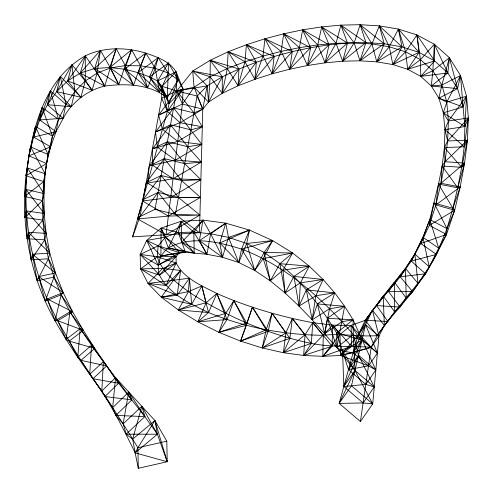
<?xml version="1.0" encoding="UTF-8"?>
<svg xmlns="http://www.w3.org/2000/svg" width="493" height="493" viewBox="0 0 493 493"><rect width="100%" height="100%" fill="white"/><g stroke="black" fill="none" stroke-linecap="round" stroke-linejoin="round"><path stroke-width="0.74" d="M166.03 234.779L199.93 215.053L178.472 197.49L161.205 175.502L146.181 182.774L147.512 183.057L173.049 178.756L201.354 162.092L184.678 163.664L164.305 158.592L146.181 182.774L142.545 200.99L170.707 197.434L200.879 179.748L173.049 178.756L152.479 165.124L152.392 148.948L167.41 141.682L184.678 163.664L200.879 179.748L181.572 180.574L161.205 175.502L143.081 199.683L137.572 218.923L166.03 234.779L182.404 104.06L183.1 89.116L178.102 79.73L168.255 73.032L155.215 68.311L140.487 65.797L125.222 65.624L110.475 67.954L97.121 73.063L85.252 81.006L74.868 91.519L65.945 104.35L58.476 119.294L52.474 136.167L48.037 154.506L46.515 163.54L43.797 181.578L42.546 200.546L42.836 220.118L44.764 239.795L48.45 258.8L53.94 277.121L61.169 294.789L69.988 311.859L80.254 328.658L91.525 345.254L103.382 361.579L115.565 377.663L154.907 420.535L166.8 441.173L167.213 461.731L138.299 468.307L137.88 447.755C126.381 428.497 114.006 409.794 101.817 390.974C85.129 368.333 68.872 345.297 55.068 320.758C30.32 276.992 20.651 225.634 25.993 175.773C31.651 131.317 43.162 79.632 85.326 55.82C104.196 46.786 126.035 47.137 145.768 53.084C157.045 57.151 169.469 60.91 176.05 71.793L178.102 79.73L169.019 103.666L167.386 111.332L132.605 236.856L199.455 232.708L202.777 109.132L207.152 85.887L222.3 76.816L238.945 69.008L256.323 62.26L274.151 56.467L292.275 51.599L310.596 47.685L329.041 44.789L347.528 43.045L365.954 42.62L384.183 43.772L401.998 46.872L419.019 52.394L434.629 60.929L447.847 73.007L457.572 88.611L463.063 106.919L464.911 126.541L464.227 146.785L461.682 167.324L457.707 187.802L452.864 208.28L446.985 228.616L436.49 254.406L425.521 273.825L412.672 291.683L384.337 325.485L377.182 335.628L371.186 347.282L360.42 421.515L339.178 403.391L357.77 335.838L365.245 320.314L383.227 296.028L405.474 268.389L414.86 254.049L422.951 237.312L429.785 219.558L438.511 184.117L442.135 165.981L444.409 147.567L444.963 129.622L443.318 112.835L438.887 98.175L431.283 85.973L420.732 76.36L407.699 69.303L392.847 64.571L376.788 61.841L359.958 60.805L342.653 61.2L325.084 62.821L307.398 65.52L289.711 69.199L272.154 73.802L254.869 79.318L238.082 85.782L222.226 93.313L208.545 102.051L202.777 109.132L180.068 122.732L155.492 132.038L157.452 147.191L175.391 160.083L201.354 162.092L187.784 146.754L170.516 124.772L155.492 132.038L173.616 107.862L193.989 112.934L202.777 109.132L194.082 87.224L192.689 71.06L210.215 60.257L228.148 51.796L246.42 44.727L264.957 38.768L283.709 33.801L302.64 29.833L321.719 26.899L340.903 25.131L360.143 24.693L379.351 25.87L398.381 29.081L416.924 34.929L434.345 44.222L449.425 57.761L460.511 75.521L466.532 96.221L468.35 117.932L467.438 140.185L464.585 163.066L460.191 186.976L454.682 210.234L446.51 234.446L436.49 254.406L425.521 273.825L394.683 311.964L384.337 325.485L378.951 336.146L371.186 347.282L353.124 352.729L340.515 355.465L322.804 356.328L303.682 355.465L283.395 352.723L262.233 347.947L240.566 341.113L218.886 332.319L197.841 321.812L178.3 309.961L161.279 297.187L148.029 283.457L140.591 268.882L140.16 254.437L146.698 240.424L161.1 228.123L181.196 221.271L202.999 220.118L225.751 223.163L249.489 230.071L272.604 240.572L292.632 253.026L309.259 266.165L323.094 279.494L334.735 292.867L344.632 306.282L353.08 319.815L375.826 370.015L365.806 384.398L343.831 386.506L342.561 351.269L336.83 347.608L312.168 319.809L299.029 306.147L285.102 293.008L270.281 280.856L254.708 270.417L238.748 262.504L222.485 257.254L206.98 254.296L185.479 252.317L179.637 252.681L160.891 255.966L146.698 240.424L165.445 237.133L178.275 232.523L193.841 232.074L210.622 233.787L228.481 237.416L246.697 243.474L264.112 252.404L279.932 263.681L293.933 276.388L306.313 289.902L317.369 303.91L327.383 318.268L336.639 332.917L348.477 369.614L365.806 384.398L374.267 386.95L363.113 402.954L339.178 403.391L354.985 370.496L353.271 334.5L353.08 319.815L327.383 318.268L324.696 333.693L341.939 321.707L353.08 319.815L336.639 332.917L336.83 347.608L354.985 370.496L372.708 403.878L360.42 421.515M371.186 347.282L351.09 325.392L332.609 325.152L332.122 346.203L303.682 355.465L305.044 334.722L292.331 318.503L285.835 332.874L283.395 352.723L305.044 334.722L312.728 322.656L332.609 325.152L340.01 334.464L340.515 355.465L371.186 347.282L357.77 335.838L365.535 324.702L377.391 353.08L362.016 339.967L342.561 351.269L354.985 370.496L374.267 386.95L358.503 355.231L343.831 386.506L363.113 402.954L372.708 403.878L378.951 336.146L372.394 310.171L357.77 335.838L340.515 355.465L368.493 365.843L375.826 370.015L358.503 355.231L353.271 334.5C322.576 298.74 286.248 265.924 241.539 249.094C218.202 241.835 190.994 235.321 168.298 247.917C159.923 254.326 156.016 265.006 159.51 275.143C169.222 294.352 190.101 303.639 208.545 312.531C227.088 320.271 246.432 325.873 266.14 329.762C285.003 333.169 304.113 335.203 323.291 335.277C341.279 333.213 359.163 336.996 377.182 335.628L378.951 336.146L365.535 324.702L372.394 310.171L384.337 325.485L383.227 296.028L365.245 320.314L351.09 325.392L340.01 334.464L322.804 356.328L323.291 335.277L312.728 322.656C279.808 316.555 247.504 306.917 216.815 293.501C201.988 285.7 184.105 278.859 176.155 263.015L176.05 256.508L179.637 252.681L165.445 237.133L161.1 228.123L178.275 232.523L194.193 253.057L168.298 247.917L161.1 228.123L160.891 255.966L185.479 252.317L178.275 232.523L181.196 221.271L193.841 232.074L206.98 254.296L210.622 233.787L202.999 220.118L181.547 242.26L194.193 253.057L193.841 232.074L202.999 220.118L199.363 240.627L206.98 254.296L181.547 242.26L181.196 221.271L168.298 247.917L185.479 252.317L165.445 237.133L158.173 245.847L140.16 254.437L159.51 275.143L176.155 263.015L157.242 256.754L140.16 254.437L158.037 265.098L176.05 256.508L158.173 245.847L146.698 240.424L158.037 265.098L179.637 252.681L158.173 245.847L157.242 256.754C162.129 272.37 175.89 282.261 188.437 291.603C206.752 303.947 226.386 314.14 246.605 322.977C267.526 331.74 289.114 338.919 311.366 343.405C331.105 347.442 351.226 345.803 371.186 347.282L377.391 353.08L368.493 365.843L348.477 369.614L362.016 339.967L353.271 334.5L336.83 347.608L327.383 318.268L344.632 306.282L336.83 347.608M132.605 236.856L139.975 216.593L161.704 98.218L161.963 86.343L157.587 80.988L149.49 76.902L138.176 72.668L124.649 69.223L109.828 67.51L94.638 68.515L80.31 73.069L67.664 80.932L56.72 91.612L47.42 104.713L39.705 119.935L33.555 137.06L28.97 155.837L46.515 163.54L43.797 181.578L44.21 213.494L46.108 233.349L49.805 253.168L55.499 272.968L63.196 292.589L72.631 311.786L83.342 330.372L94.779 348.397L118.628 383.246L144.905 416.591L157.396 434.228L167.213 461.731L135.144 452.851C122.714 427.326 109.76 401.684 92.937 378.741C80.1 360.106 68.681 340.478 57.712 320.684C29.007 268.007 19.338 205.723 30.492 146.803L48.037 154.506L45.183 173.776L43.914 193.552L42.546 200.546L44.21 213.494L42.836 220.118L46.108 233.349L44.764 239.795L31.016 259.866L48.45 258.8L55.499 272.968L45.251 301.155L61.169 294.789L63.196 292.589L53.94 277.121L37.123 280.751L32.372 254.234L49.805 253.168L48.45 258.8L37.123 280.751L38.688 276.604L55.499 272.968L32.372 254.234L31.016 259.866L28.354 232.302L46.108 233.349L26.332 210.912L24.958 217.536L42.836 220.118L27.016 238.748L44.764 239.795L49.805 253.168L28.354 232.302L27.016 238.748L26.332 210.912L44.21 213.494L26.012 189.454L24.65 196.448L42.546 200.546L24.958 217.536L26.012 189.454L43.914 193.552L27.38 167.971L25.993 175.773L43.797 181.578L24.65 196.448L27.38 167.971L45.183 173.776L30.492 146.803L25.993 175.773L46.515 163.54L50.625 146.809L52.474 136.167C60.023 127.212 63.061 115.344 71.238 106.698C80.069 96.622 91.581 89.134 104.707 86.096C125.758 83.237 149.909 84.124 167.275 97.737L169.019 103.666L183.1 89.116L176.05 71.793L157.587 80.988L169.019 103.666L161.963 86.343L176.05 71.793L176.722 90.946L154.993 209.328L139.975 216.593L137.572 218.923L168.372 216.107L199.93 215.053L175.366 214.4L154.993 209.328M199.455 232.708L175.366 214.4L197.095 96.018L207.152 85.887L192.689 71.06L176.722 90.946L158.598 115.128L162.419 129.265L177.726 141.411L201.828 144.437L173.616 107.862L158.598 115.128L182.404 104.06L194.082 87.224L210.135 76.754L227.285 68.57L244.966 61.785L262.96 56.103L281.146 51.408L299.442 47.673L317.763 44.931L336.035 43.285L354.147 42.879L371.956 43.939L389.236 46.78L405.597 51.839L420.443 59.653L432.86 70.727L441.833 85.086L446.781 102.137L448.402 121.019L447.619 140.973L445.037 161.722L441.001 183.291L435.867 204.959L429.311 225.387L420.739 243.542L411.224 261.08L400.18 276.758L376.492 305.574L365.245 320.314L377.182 335.628L394.683 311.964L400.026 307.102L406.207 298.068L412.672 291.683L429.156 266.787L438.708 248.176L446.51 234.446L446.985 228.616L454.682 210.234L452.864 208.28L438.511 184.117L441.001 183.291L464.585 163.066L445.037 161.722L442.135 165.981L441.001 183.291L460.191 186.976L452.864 208.28L434.05 203.005L429.311 225.387L446.51 234.446L420.739 243.542L436.49 254.406L411.224 261.08L425.521 273.825L400.18 276.758L412.672 291.683L388.355 291.351L394.536 282.316L406.207 298.068L405.474 268.389L417.959 283.309L414.86 254.049L429.156 266.787L422.951 237.312L438.708 248.176L429.785 219.558L446.985 228.616L434.05 203.005L435.867 204.959L454.682 210.234L429.311 225.387L429.785 219.558L420.739 243.542L422.951 237.312L411.224 261.08L414.86 254.049L400.18 276.758L405.474 268.389L388.355 291.351L400.026 307.102L376.492 305.574L383.227 296.028L394.683 311.964L394.536 282.316L376.492 305.574L387.948 321.51L365.245 320.314M339.178 403.391L351.472 385.76L365.535 324.702L353.124 352.729L368.493 365.843M167.213 461.731L154.907 420.535L137.88 447.755L135.144 452.851L138.299 468.307M348.477 369.614L358.503 355.231M343.831 386.506L354.985 370.496M139.975 216.593L158.099 192.418L178.472 197.49L200.404 197.397L181.572 180.574L164.305 158.592L149.287 165.864L147.512 183.057L170.707 197.434L200.404 197.397L168.372 216.107L142.545 200.99L143.081 199.683L158.099 192.418L175.366 214.4M340.515 355.465L351.595 346.388L351.09 325.392L357.77 335.838M137.88 447.755L166.8 441.173M342.561 351.269L353.124 352.729L362.016 339.967L336.639 332.917M351.472 385.76L372.708 403.878M85.326 55.82L85.252 81.006L80.944 97.281L56.72 91.612L60.349 76.433L80.944 97.281L67.664 80.932L71.972 64.663L85.252 81.006L92.105 90.311L97.121 73.063L100.406 50.378L110.475 67.954L118.795 84.556L125.222 65.624L131.625 49.762L140.487 65.797L147.629 87.89L155.215 68.311L158.142 57.699L168.255 73.032L167.275 97.737L149.49 76.902L158.142 57.699L138.176 72.668L147.629 87.89L124.649 69.223L131.625 49.762L109.828 67.51L118.795 84.556L94.638 68.515L100.406 50.378L80.31 73.069L92.105 90.311L67.664 80.932L85.326 55.82L97.121 73.063L104.707 86.096L116.256 48.573L125.222 65.624L133.511 85.258L140.487 65.797L145.768 53.084L155.215 68.311L159.603 92.234L138.176 72.668L145.768 53.084L124.649 69.223L133.511 85.258L109.828 67.51L116.256 48.573L94.638 68.515L104.707 86.096L80.31 73.069L85.326 55.82M210.215 60.257L210.135 76.754L208.545 102.051L194.082 87.224L176.722 90.946L161.704 98.218L167.386 111.332L180.068 122.732L202.303 126.787L193.989 112.934L176.722 90.946L161.963 86.343L167.386 111.332L183.1 89.116L176.722 90.946L182.404 104.06L202.777 109.132L197.095 96.018L176.722 90.946L207.152 85.887L208.545 102.051L222.3 76.816L210.215 60.257L238.945 69.008L238.082 85.782L227.285 68.57L210.215 60.257M222.3 76.816L222.226 93.313L210.135 76.754L192.689 71.06L222.3 76.816M168.415 62.981L168.255 73.032L159.603 92.234L149.49 76.902L168.415 62.981L178.102 79.73L167.275 97.737L157.587 80.988L168.415 62.981M228.148 51.796L227.285 68.57L222.226 93.313L238.945 69.008L228.148 51.796L256.323 62.26L254.869 79.318L274.151 56.467L264.957 38.768L292.275 51.599L289.711 69.199L310.596 47.685L302.64 29.833L329.041 44.789L325.084 62.821L347.528 43.045L340.903 25.131L336.035 43.285L325.084 62.821L317.763 44.931L302.64 29.833L299.442 47.673L289.711 69.199L281.146 51.408L264.957 38.768L262.96 56.103L254.869 79.318L244.966 61.785L228.148 51.796M103.382 361.579L101.817 390.974L115.565 377.663L131.871 399.823L115.824 415.42L123.139 423.832L126.177 434.179L132.654 439.158L135.144 452.851L157.396 434.228L154.907 420.535L132.654 439.158L141.861 406.244L157.396 434.228L126.177 434.179L144.905 416.591L141.861 406.244L123.139 423.832L128.691 392.077L144.905 416.591L115.824 415.42L112.644 407.68L80.969 360.334L77.721 357.191L69.156 341.101L66.068 339.387L57.712 320.684L55.068 320.758L47.273 298.955L63.196 292.589L38.688 276.604L45.251 301.155L47.273 298.955L72.631 311.786L57.712 320.684L83.342 330.372L69.156 341.101L94.779 348.397L80.969 360.334L106.617 365.979L92.937 378.741L118.628 383.246L104.886 396.557L131.871 399.823L128.691 392.077L112.644 407.68L115.565 377.663L118.628 383.246L103.382 361.579L89.708 374.347L91.525 345.254L94.779 348.397L80.254 328.658L66.068 339.387L69.988 311.859L72.631 311.786L61.169 294.789L55.068 320.758L69.988 311.859L83.342 330.372L80.254 328.658L77.721 357.191L91.525 345.254L106.617 365.979L103.382 361.579M466.532 96.221L464.911 126.541L444.963 129.622L447.619 140.973L444.409 147.567L445.037 161.722L467.438 140.185L447.619 140.973L468.35 117.932L448.402 121.019L444.963 129.622L464.227 146.785L467.438 140.185L461.682 167.324L442.135 165.981L457.707 187.802L460.191 186.976L435.867 204.959L438.511 184.117L457.707 187.802L464.585 163.066L461.682 167.324L444.409 147.567L464.227 146.785L468.35 117.932L464.911 126.541L443.318 112.835L446.781 102.137L460.511 75.521L441.833 85.086L431.283 85.973L432.86 70.727L434.345 44.222L420.443 59.653L407.699 69.303L405.597 51.839L398.381 29.081L389.236 46.78L376.788 61.841L371.956 43.939L360.143 24.693L354.147 42.879L342.653 61.2L336.035 43.285L321.719 26.899L317.763 44.931L307.398 65.52L299.442 47.673L283.709 33.801L281.146 51.408L272.154 73.802L262.96 56.103L246.42 44.727L244.966 61.785L238.082 85.782L256.323 62.26L246.42 44.727L274.151 56.467L272.154 73.802L292.275 51.599L283.709 33.801L310.596 47.685L307.398 65.52L329.041 44.789L321.719 26.899L347.528 43.045L342.653 61.2L365.954 42.62L360.143 24.693L384.183 43.772L376.788 61.841L401.998 46.872L398.381 29.081L419.019 52.394L407.699 69.303L434.629 60.929L434.345 44.222L447.847 73.007L431.283 85.973L457.572 88.611L460.511 75.521L463.063 106.919L443.318 112.835L448.402 121.019L466.532 96.221L446.781 102.137L438.887 98.175L441.833 85.086L449.425 57.761L432.86 70.727L420.732 76.36L420.443 59.653L416.924 34.929L405.597 51.839L392.847 64.571L389.236 46.78L379.351 25.87L371.956 43.939L359.958 60.805L354.147 42.879L340.903 25.131L365.954 42.62L359.958 60.805L384.183 43.772L379.351 25.87L401.998 46.872L392.847 64.571L419.019 52.394L416.924 34.929L434.629 60.929L420.732 76.36L447.847 73.007L449.425 57.761L457.572 88.611L438.887 98.175L463.063 106.919L466.532 96.221M300.428 282.791L299.029 306.147L315.81 295.745L334.735 292.867L329.54 308.766L324.696 333.693L317.369 303.91L334.735 292.867L306.313 289.902L299.029 306.147L293.933 276.388L309.259 266.165L279.932 263.681L270.281 280.856L263.2 258.585L272.604 240.572L246.697 243.474L238.748 262.504L219.749 243L225.751 223.163L199.363 240.627L222.485 257.254L228.481 237.416L225.751 223.163L210.622 233.787L222.485 257.254L219.749 243L249.489 230.071L246.697 243.474L254.708 270.417L263.2 258.585L292.632 253.026L282.976 270.195L270.281 280.856L264.112 252.404L272.604 240.572L241.539 249.094L238.748 262.504L228.481 237.416L249.489 230.071L241.539 249.094L254.708 270.417L264.112 252.404L292.632 253.026L279.932 263.681L285.102 293.008L300.428 282.791L323.094 279.494L315.81 295.745L312.168 319.809L329.54 308.766L344.632 306.282L317.369 303.91L312.168 319.809L306.313 289.902L323.094 279.494L293.933 276.388L285.102 293.008L282.976 270.195L309.259 266.165L300.428 282.791M312.728 322.656L311.366 343.405L303.682 355.465L332.609 325.152L351.595 346.388L322.804 356.328L332.122 346.203L312.728 322.656M189.441 278.225L188.437 291.603L178.3 309.961L208.545 312.531L216.815 293.501L225.739 313.338L218.886 332.319L246.377 325.343L252.416 307.207L268.149 331.419L262.233 347.947L289.884 338.352L292.331 318.503L311.366 343.405L283.395 352.723L289.884 338.352L272.056 313.234L266.14 329.762L262.233 347.947L285.835 332.874L272.056 313.234L268.149 331.419L240.566 341.113L252.416 307.207L266.14 329.762L240.566 341.113L246.377 325.343L233.855 300.601L225.739 313.338L197.841 321.812L206.117 302.782L216.815 293.501L226.996 319.581L218.886 332.319L246.605 322.977L233.855 300.601L226.996 319.581L197.841 321.812L208.545 312.531L201.816 285.989L188.437 291.603L161.279 297.187L180.611 270.447L162.647 268.451L140.591 268.882L157.242 256.754L176.05 256.508L159.51 275.143L140.591 268.882L165.993 285.453L180.611 270.447L177.16 295.282L161.279 297.187L191.678 304.347L201.816 285.989L206.117 302.782L178.3 309.961L191.678 304.347L189.441 278.225L148.029 283.457L162.647 268.451L176.155 263.015L165.993 285.453L148.029 283.457L177.16 295.282L189.441 278.225M35.404 126.424L33.555 137.06L50.625 146.809L48.037 154.506L35.404 126.424L28.97 155.837L50.625 146.809L56.091 131.711L58.476 119.294L50.409 90.792L39.705 119.935L56.091 131.711L33.555 137.06L42.096 107.517L58.476 119.294L62.956 118.271L65.945 104.35L60.349 76.433L47.42 104.713L62.956 118.271L39.705 119.935L42.096 107.517L52.474 136.167L35.404 126.424M50.409 90.792L47.42 104.713L71.238 106.698L74.868 91.519L71.972 64.663L56.72 91.612L71.238 106.698L65.945 104.35L50.409 90.792M170.516 124.772L152.392 148.948L177.726 141.411L202.303 126.787L190.883 129.844L170.516 124.772M167.41 141.682L149.287 165.864L175.391 160.083L201.828 144.437L187.784 146.754L167.41 141.682"/></g></svg>
